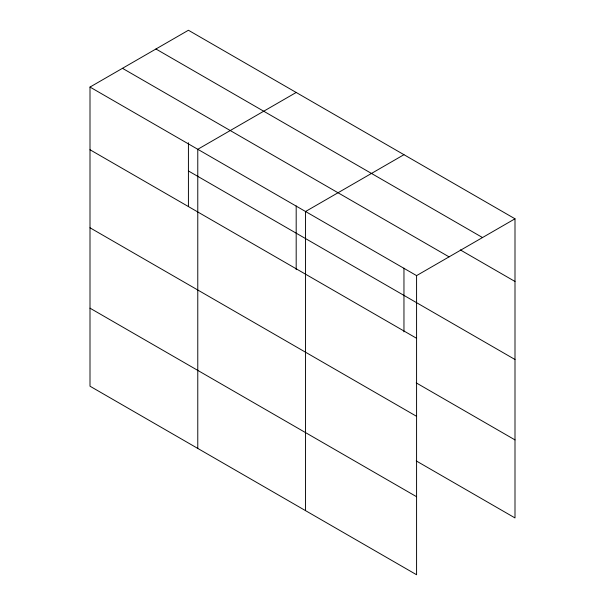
<?xml version="1.0" encoding="UTF-8"?>
<svg xmlns="http://www.w3.org/2000/svg" width="605" height="605" viewBox="0 0 605 605"><rect width="100%" height="100%" fill="white"/><g stroke="black" fill="none" stroke-linecap="round" stroke-linejoin="round"><path stroke-width="0.91" d="M403.958 268.136L403.958 331.858M90.001 87.067L416.58 275.615L416.58 574.75L90.001 386.202L90.001 87.067L188.42 30.25L514.999 218.798L514.999 517.933L416.21 460.897M296.185 92.474L197.774 149.291L197.774 448.418M403.958 154.691L305.548 211.508L305.548 510.643M416.58 275.615L514.999 218.798M155.939 48.997L482.518 237.546M460.292 249.895L514.999 281.476M122.482 68.32L449.061 256.868M188.42 170.958L514.999 359.506M90.001 149.745L416.58 338.293M416.21 382.867L514.999 439.903M90.001 227.775L416.58 416.323M90.001 308.172L416.58 496.72M296.185 205.912L296.185 269.633M188.42 142.757L188.42 206.479"/></g></svg>
